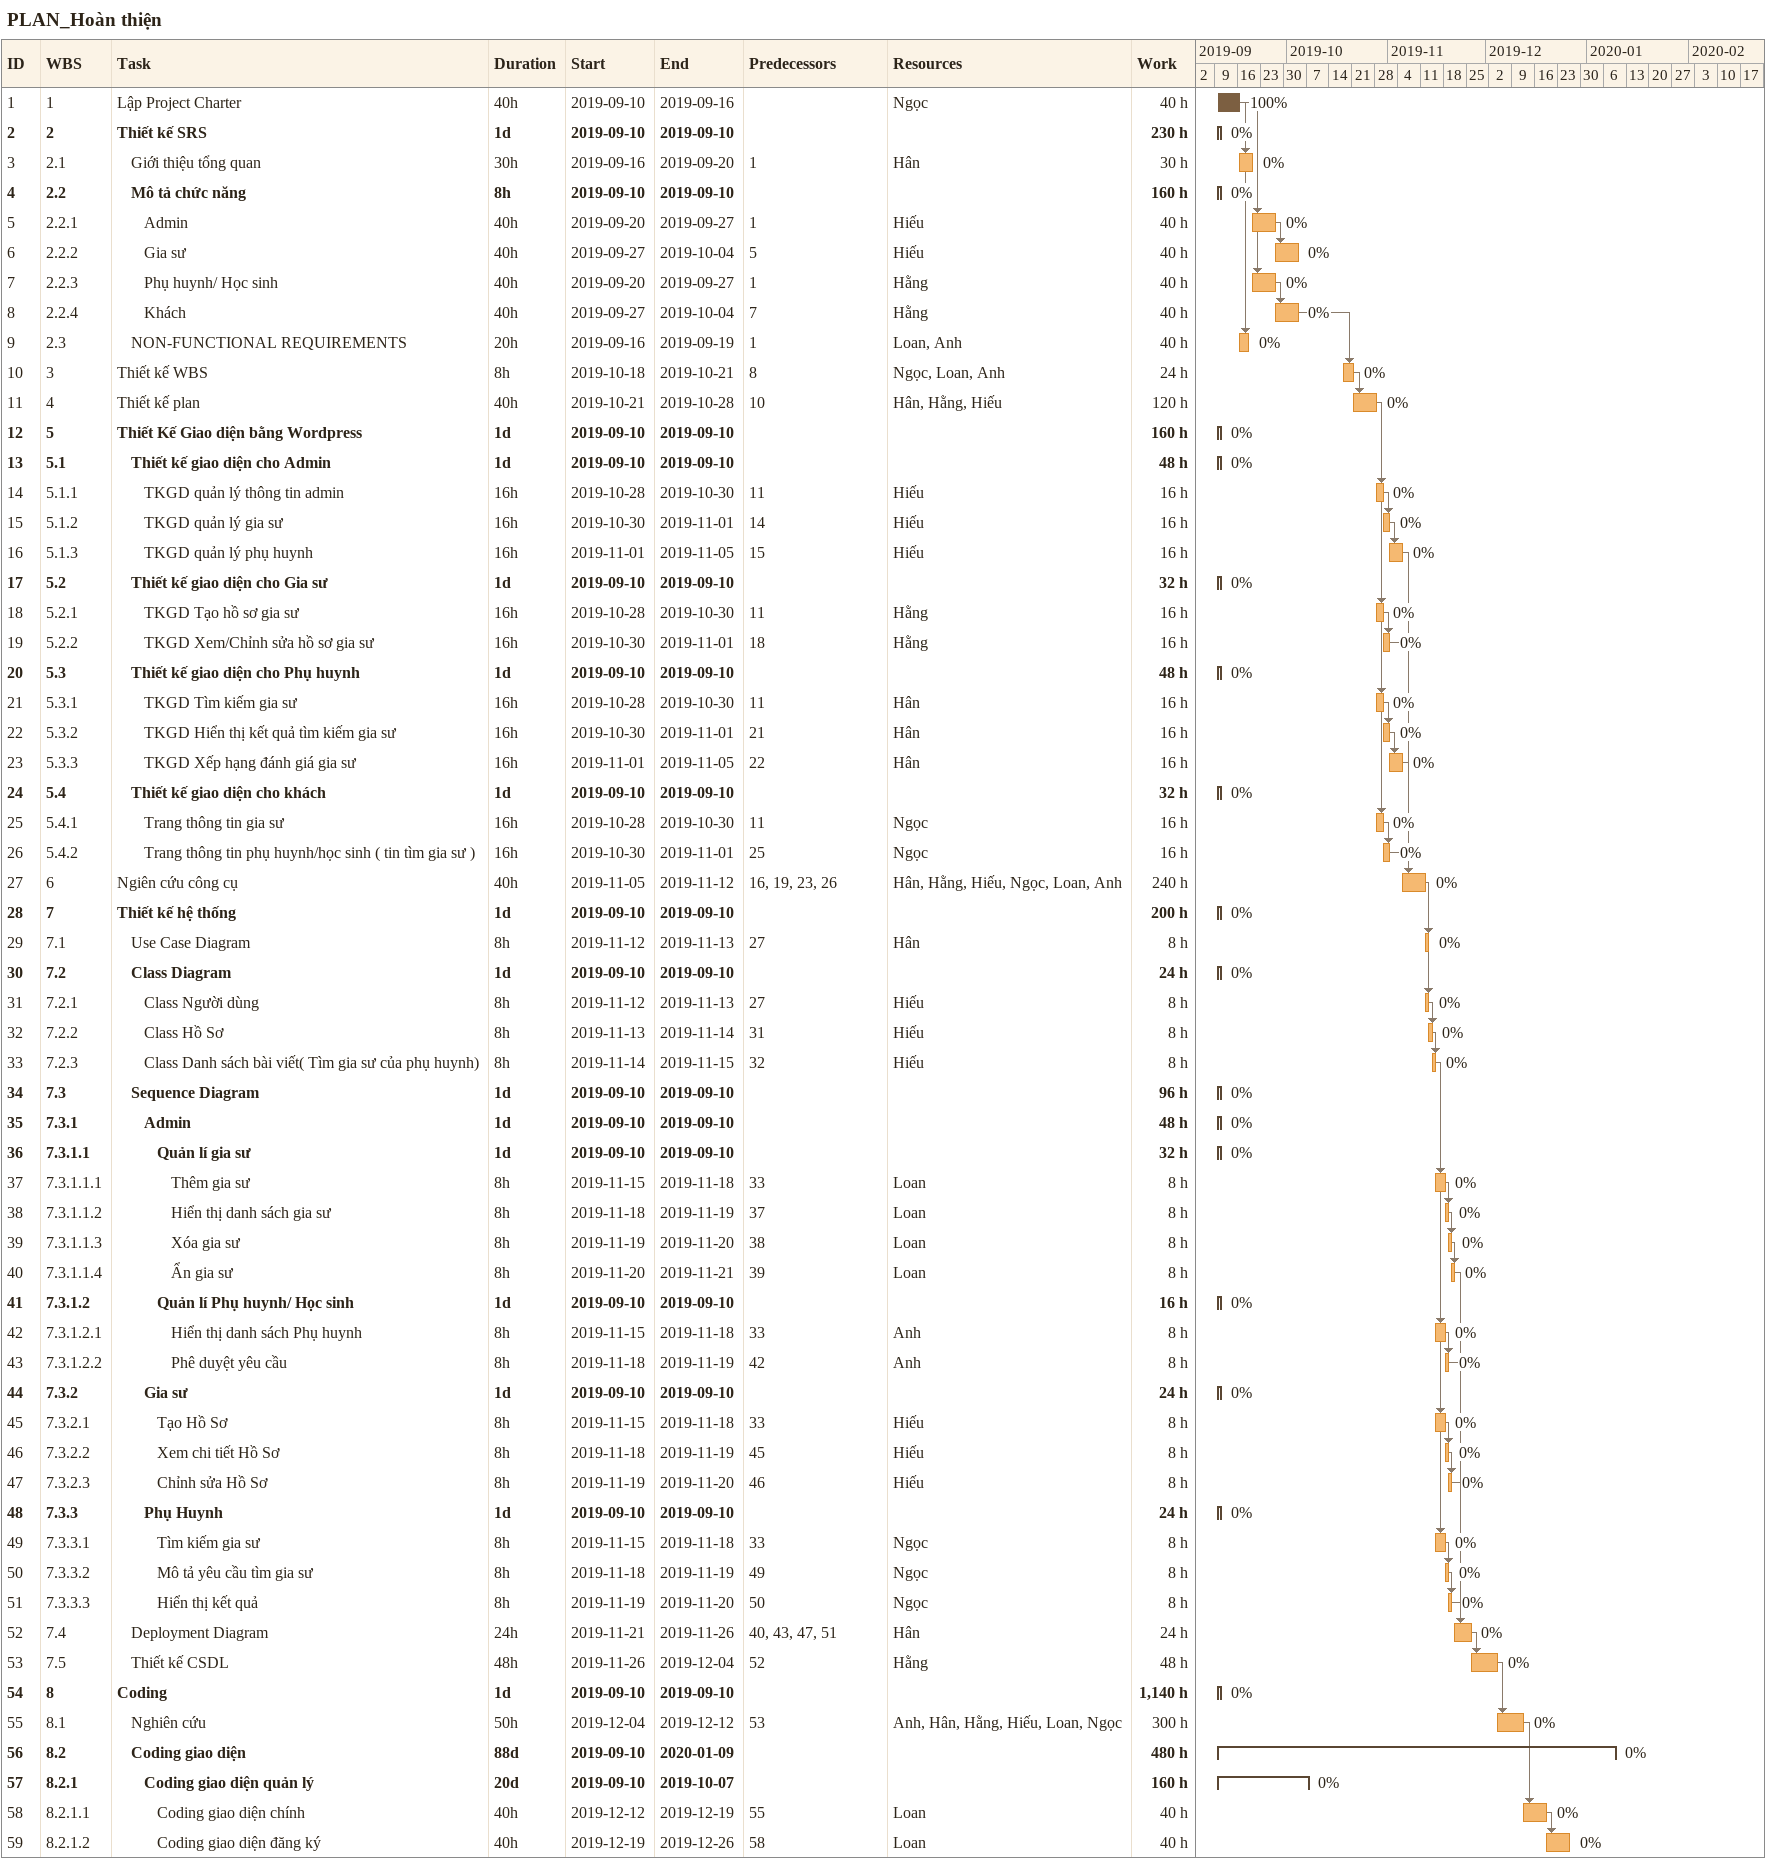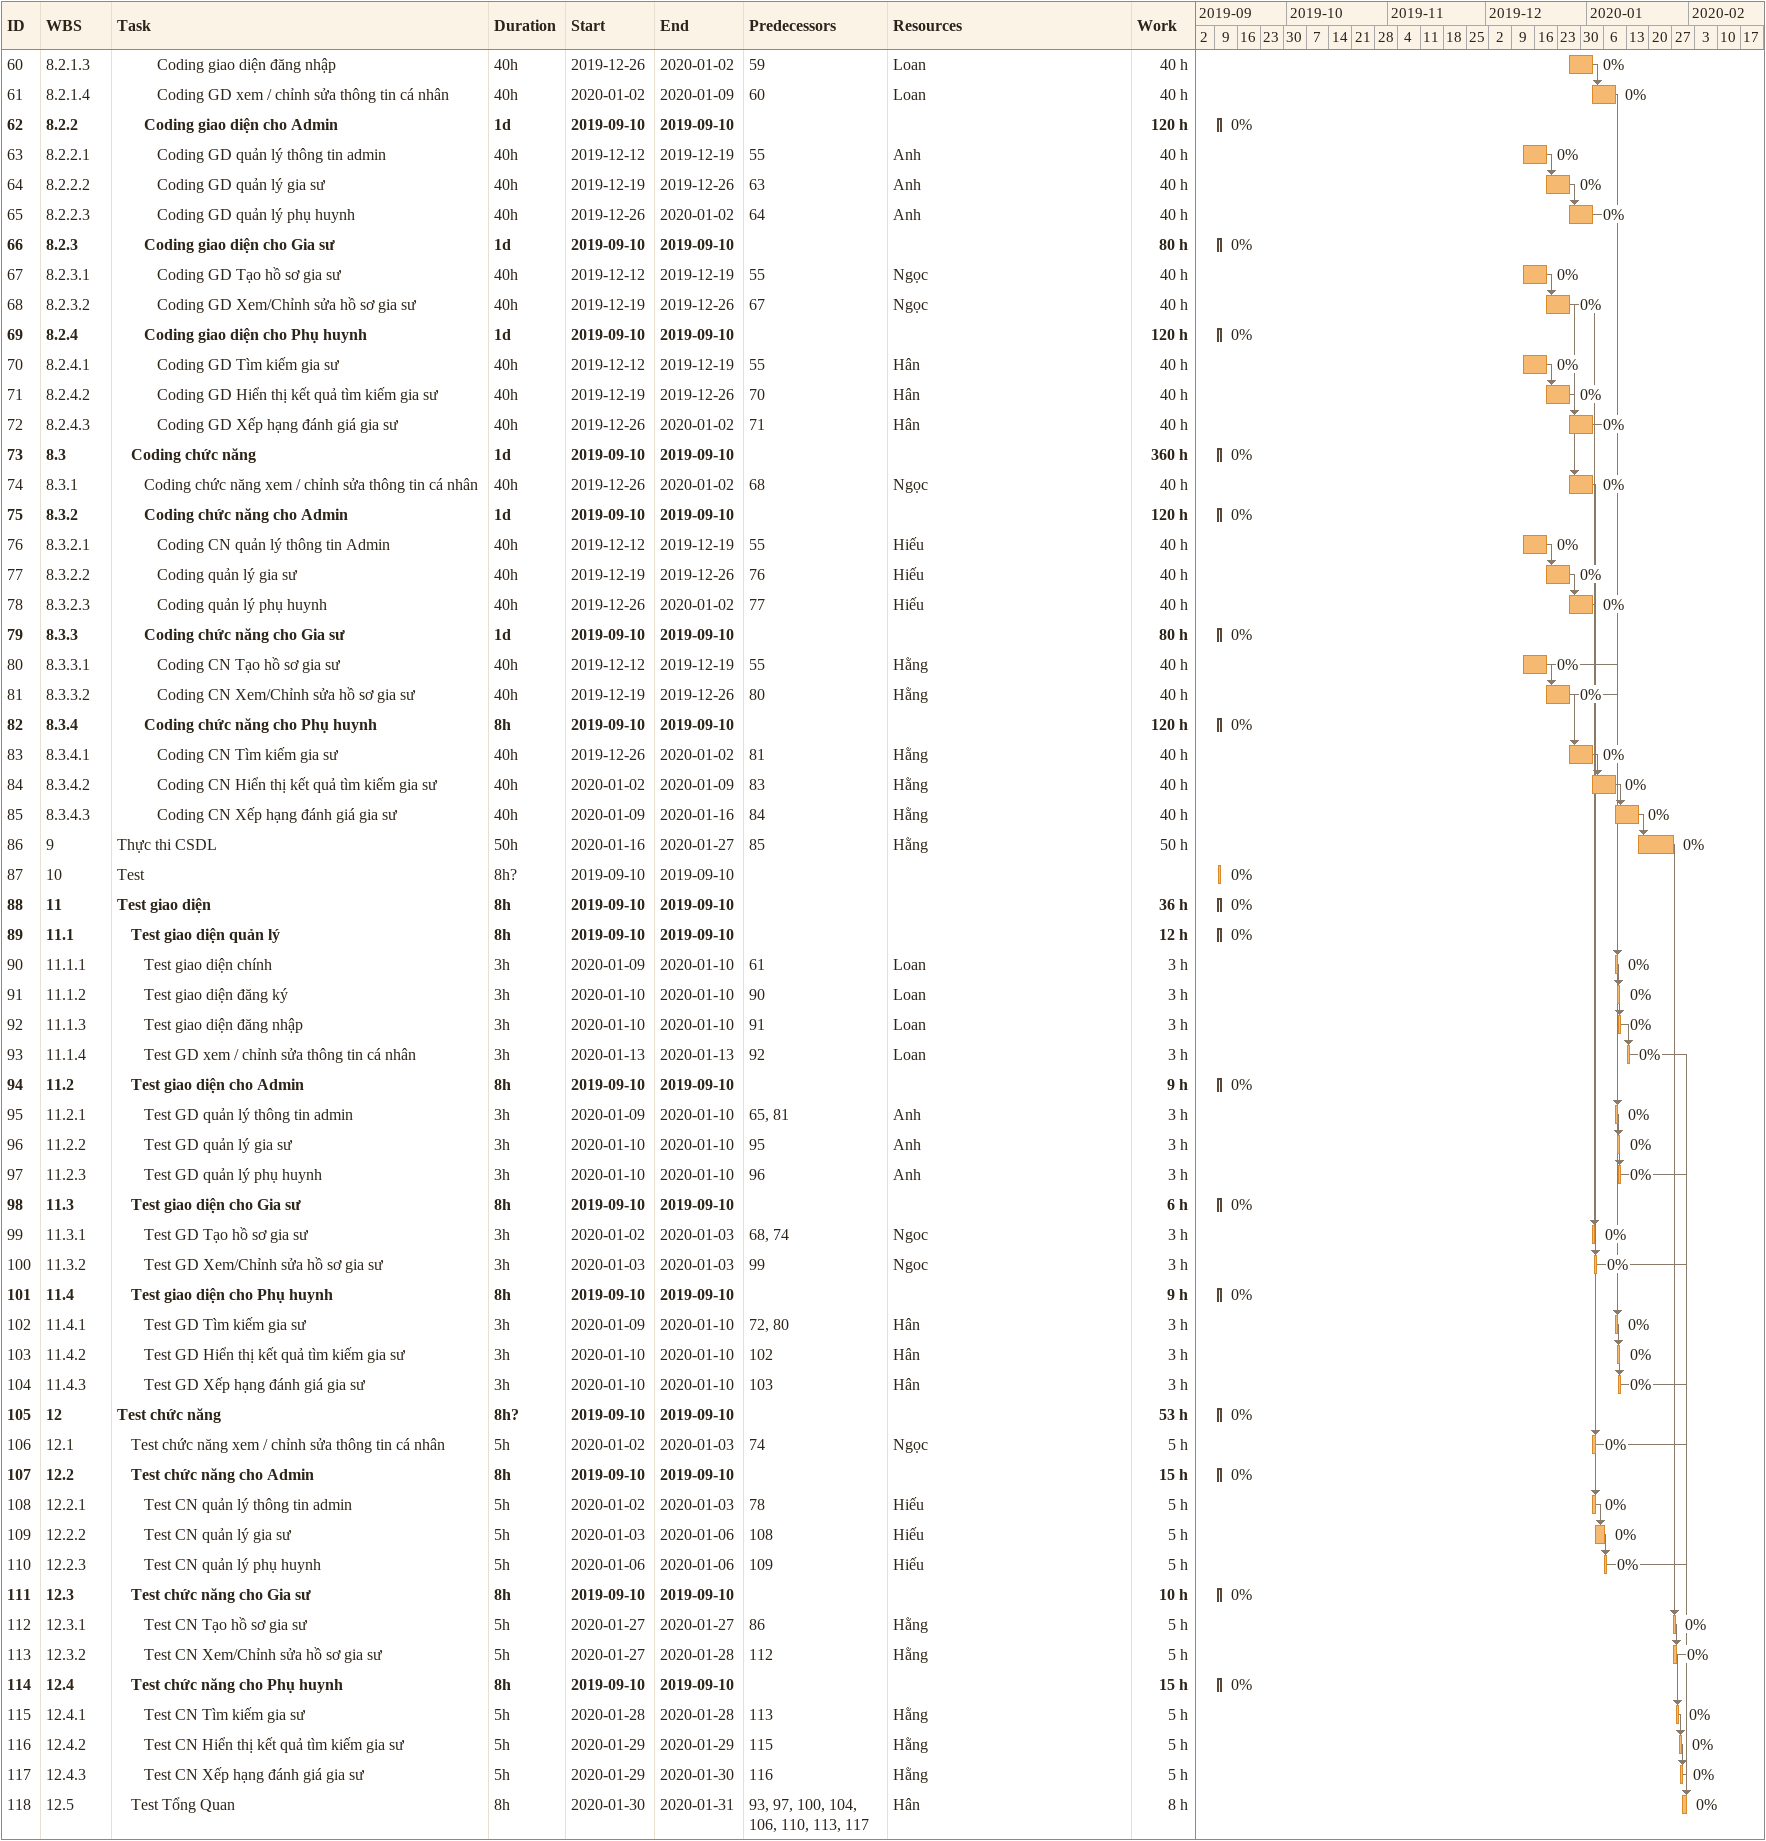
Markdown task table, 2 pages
PLAN_Hoàn thiện

| ID | WBS | Task | Duration | Start | Finish | Predecessors | Resources | % complete | Work (h) |
|---|---|---|---|---|---|---|---|---|---|
| 1 | 1 | Lập Project Charter | 40h | 2019-09-10 | 2019-09-16 |  | Ngọc | 100 | 40 |
| 2 | 2 | **Thiết kế SRS** | 1d | 2019-09-10 | 2019-09-10 |  |  | 0 | 230 |
| 3 | 2.1 | Giới thiệu tổng quan | 30h | 2019-09-16 | 2019-09-20 | 1 | Hân | 0 | 30 |
| 4 | 2.2 | **Mô tả chức năng** | 8h | 2019-09-10 | 2019-09-10 |  |  | 0 | 160 |
| 5 | 2.2.1 | Admin | 40h | 2019-09-20 | 2019-09-27 | 1 | Hiếu | 0 | 40 |
| 6 | 2.2.2 | Gia sư | 40h | 2019-09-27 | 2019-10-04 | 5 | Hiếu | 0 | 40 |
| 7 | 2.2.3 | Phụ huynh/ Học sinh | 40h | 2019-09-20 | 2019-09-27 | 1 | Hằng | 0 | 40 |
| 8 | 2.2.4 | Khách | 40h | 2019-09-27 | 2019-10-04 | 7 | Hằng | 0 | 40 |
| 9 | 2.3 | NON-FUNCTIONAL REQUIREMENTS | 20h | 2019-09-16 | 2019-09-19 | 1 | Loan, Anh | 0 | 40 |
| 10 | 3 | Thiết kế WBS | 8h | 2019-10-18 | 2019-10-21 | 8 | Ngọc, Loan, Anh | 0 | 24 |
| 11 | 4 | Thiết kế plan | 40h | 2019-10-21 | 2019-10-28 | 10 | Hân, Hằng, Hiếu | 0 | 120 |
| 12 | 5 | **Thiết Kế Giao diện bằng Wordpress** | 1d | 2019-09-10 | 2019-09-10 |  |  | 0 | 160 |
| 13 | 5.1 | **Thiết kế giao diện cho Admin** | 1d | 2019-09-10 | 2019-09-10 |  |  | 0 | 48 |
| 14 | 5.1.1 | TKGD quản lý thông tin admin | 16h | 2019-10-28 | 2019-10-30 | 11 | Hiếu | 0 | 16 |
| 15 | 5.1.2 | TKGD quản lý gia sư | 16h | 2019-10-30 | 2019-11-01 | 14 | Hiếu | 0 | 16 |
| 16 | 5.1.3 | TKGD quản lý phụ huynh | 16h | 2019-11-01 | 2019-11-05 | 15 | Hiếu | 0 | 16 |
| 17 | 5.2 | **Thiết kế giao diện cho Gia sư** | 1d | 2019-09-10 | 2019-09-10 |  |  | 0 | 32 |
| 18 | 5.2.1 | TKGD Tạo hồ sơ gia sư | 16h | 2019-10-28 | 2019-10-30 | 11 | Hằng | 0 | 16 |
| 19 | 5.2.2 | TKGD Xem/Chỉnh sửa hồ sơ gia sư | 16h | 2019-10-30 | 2019-11-01 | 18 | Hằng | 0 | 16 |
| 20 | 5.3 | **Thiết kế giao diện cho Phụ huynh** | 1d | 2019-09-10 | 2019-09-10 |  |  | 0 | 48 |
| 21 | 5.3.1 | TKGD Tìm kiếm gia sư | 16h | 2019-10-28 | 2019-10-30 | 11 | Hân | 0 | 16 |
| 22 | 5.3.2 | TKGD Hiển thị kết quả tìm kiếm gia sư | 16h | 2019-10-30 | 2019-11-01 | 21 | Hân | 0 | 16 |
| 23 | 5.3.3 | TKGD Xếp hạng đánh giá gia sư | 16h | 2019-11-01 | 2019-11-05 | 22 | Hân | 0 | 16 |
| 24 | 5.4 | **Thiết kế giao diện cho khách** | 1d | 2019-09-10 | 2019-09-10 |  |  | 0 | 32 |
| 25 | 5.4.1 | Trang thông tin gia sư | 16h | 2019-10-28 | 2019-10-30 | 11 | Ngọc | 0 | 16 |
| 26 | 5.4.2 | Trang thông tin phụ huynh/học sinh ( tin tìm gia sư ) | 16h | 2019-10-30 | 2019-11-01 | 25 | Ngọc | 0 | 16 |
| 27 | 6 | Ngiên cứu công cụ | 40h | 2019-11-05 | 2019-11-12 | 16, 19, 23, 26 | Hân, Hằng, Hiếu, Ngọc, Loan, Anh | 0 | 240 |
| 28 | 7 | **Thiết kế hệ thống** | 1d | 2019-09-10 | 2019-09-10 |  |  | 0 | 200 |
| 29 | 7.1 | Use Case Diagram | 8h | 2019-11-12 | 2019-11-13 | 27 | Hân | 0 | 8 |
| 30 | 7.2 | **Class Diagram** | 1d | 2019-09-10 | 2019-09-10 |  |  | 0 | 24 |
| 31 | 7.2.1 | Class Người dùng | 8h | 2019-11-12 | 2019-11-13 | 27 | Hiếu | 0 | 8 |
| 32 | 7.2.2 | Class Hồ Sơ | 8h | 2019-11-13 | 2019-11-14 | 31 | Hiếu | 0 | 8 |
| 33 | 7.2.3 | Class Danh sách bài viết( Tìm gia sư của phụ huynh) | 8h | 2019-11-14 | 2019-11-15 | 32 | Hiếu | 0 | 8 |
| 34 | 7.3 | **Sequence Diagram** | 1d | 2019-09-10 | 2019-09-10 |  |  | 0 | 96 |
| 35 | 7.3.1 | **Admin** | 1d | 2019-09-10 | 2019-09-10 |  |  | 0 | 48 |
| 36 | 7.3.1.1 | **Quản lí gia sư** | 1d | 2019-09-10 | 2019-09-10 |  |  | 0 | 32 |
| 37 | 7.3.1.1.1 | Thêm gia sư | 8h | 2019-11-15 | 2019-11-18 | 33 | Loan | 0 | 8 |
| 38 | 7.3.1.1.2 | Hiển thị danh sách gia sư | 8h | 2019-11-18 | 2019-11-19 | 37 | Loan | 0 | 8 |
| 39 | 7.3.1.1.3 | Xóa gia sư | 8h | 2019-11-19 | 2019-11-20 | 38 | Loan | 0 | 8 |
| 40 | 7.3.1.1.4 | Ẩn gia sư | 8h | 2019-11-20 | 2019-11-21 | 39 | Loan | 0 | 8 |
| 41 | 7.3.1.2 | **Quản lí Phụ huynh/ Học sinh** | 1d | 2019-09-10 | 2019-09-10 |  |  | 0 | 16 |
| 42 | 7.3.1.2.1 | Hiển thị danh sách Phụ huynh | 8h | 2019-11-15 | 2019-11-18 | 33 | Anh | 0 | 8 |
| 43 | 7.3.1.2.2 | Phê duyệt yêu cầu | 8h | 2019-11-18 | 2019-11-19 | 42 | Anh | 0 | 8 |
| 44 | 7.3.2 | **Gia sư** | 1d | 2019-09-10 | 2019-09-10 |  |  | 0 | 24 |
| 45 | 7.3.2.1 | Tạo Hồ Sơ | 8h | 2019-11-15 | 2019-11-18 | 33 | Hiếu | 0 | 8 |
| 46 | 7.3.2.2 | Xem chi tiết Hồ Sơ | 8h | 2019-11-18 | 2019-11-19 | 45 | Hiếu | 0 | 8 |
| 47 | 7.3.2.3 | Chỉnh sửa Hồ Sơ | 8h | 2019-11-19 | 2019-11-20 | 46 | Hiếu | 0 | 8 |
| 48 | 7.3.3 | **Phụ Huynh** | 1d | 2019-09-10 | 2019-09-10 |  |  | 0 | 24 |
| 49 | 7.3.3.1 | Tìm kiếm gia sư | 8h | 2019-11-15 | 2019-11-18 | 33 | Ngọc | 0 | 8 |
| 50 | 7.3.3.2 | Mô tả yêu cầu tìm gia sư | 8h | 2019-11-18 | 2019-11-19 | 49 | Ngọc | 0 | 8 |
| 51 | 7.3.3.3 | Hiển thị kết quả | 8h | 2019-11-19 | 2019-11-20 | 50 | Ngọc | 0 | 8 |
| 52 | 7.4 | Deployment Diagram | 24h | 2019-11-21 | 2019-11-26 | 40, 43, 47, 51 | Hân | 0 | 24 |
| 53 | 7.5 | Thiết kế CSDL | 48h | 2019-11-26 | 2019-12-04 | 52 | Hằng | 0 | 48 |
| 54 | 8 | **Coding** | 1d | 2019-09-10 | 2019-09-10 |  |  | 0 | 1140 |
| 55 | 8.1 | Nghiên cứu | 50h | 2019-12-04 | 2019-12-12 | 53 | Anh, Hân, Hằng, Hiếu, Loan, Ngọc | 0 | 300 |
| 56 | 8.2 | **Coding giao diện** | 88d | 2019-09-10 | 2020-01-09 |  |  | 0 | 480 |
| 57 | 8.2.1 | **Coding giao diện quản lý** | 20d | 2019-09-10 | 2019-10-07 |  |  | 0 | 160 |
| 58 | 8.2.1.1 | Coding giao diện chính | 40h | 2019-12-12 | 2019-12-19 | 55 | Loan | 0 | 40 |
| 59 | 8.2.1.2 | Coding giao diện đăng ký | 40h | 2019-12-19 | 2019-12-26 | 58 | Loan | 0 | 40 |
| 60 | 8.2.1.3 | Coding giao diện đăng nhập | 40h | 2019-12-26 | 2020-01-02 | 59 | Loan | 0 | 40 |
| 61 | 8.2.1.4 | Coding GD xem / chỉnh sửa thông tin cá nhân | 40h | 2020-01-02 | 2020-01-09 | 60 | Loan | 0 | 40 |
| 62 | 8.2.2 | **Coding giao diện cho Admin** | 1d | 2019-09-10 | 2019-09-10 |  |  | 0 | 120 |
| 63 | 8.2.2.1 | Coding GD quản lý thông tin admin | 40h | 2019-12-12 | 2019-12-19 | 55 | Anh | 0 | 40 |
| 64 | 8.2.2.2 | Coding GD quản lý gia sư | 40h | 2019-12-19 | 2019-12-26 | 63 | Anh | 0 | 40 |
| 65 | 8.2.2.3 | Coding GD quản lý phụ huynh | 40h | 2019-12-26 | 2020-01-02 | 64 | Anh | 0 | 40 |
| 66 | 8.2.3 | **Coding giao diện cho Gia sư** | 1d | 2019-09-10 | 2019-09-10 |  |  | 0 | 80 |
| 67 | 8.2.3.1 | Coding GD Tạo hồ sơ gia sư | 40h | 2019-12-12 | 2019-12-19 | 55 | Ngọc | 0 | 40 |
| 68 | 8.2.3.2 | Coding GD Xem/Chỉnh sửa hồ sơ gia sư | 40h | 2019-12-19 | 2019-12-26 | 67 | Ngọc | 0 | 40 |
| 69 | 8.2.4 | **Coding giao diện cho Phụ huynh** | 1d | 2019-09-10 | 2019-09-10 |  |  | 0 | 120 |
| 70 | 8.2.4.1 | Coding GD Tìm kiếm gia sư | 40h | 2019-12-12 | 2019-12-19 | 55 | Hân | 0 | 40 |
| 71 | 8.2.4.2 | Coding GD Hiển thị kết quả tìm kiếm gia sư | 40h | 2019-12-19 | 2019-12-26 | 70 | Hân | 0 | 40 |
| 72 | 8.2.4.3 | Coding GD Xếp hạng đánh giá gia sư | 40h | 2019-12-26 | 2020-01-02 | 71 | Hân | 0 | 40 |
| 73 | 8.3 | **Coding chức năng** | 1d | 2019-09-10 | 2019-09-10 |  |  | 0 | 360 |
| 74 | 8.3.1 | Coding chức năng xem / chỉnh sửa thông tin cá nhân | 40h | 2019-12-26 | 2020-01-02 | 68 | Ngọc | 0 | 40 |
| 75 | 8.3.2 | **Coding chức năng cho Admin** | 1d | 2019-09-10 | 2019-09-10 |  |  | 0 | 120 |
| 76 | 8.3.2.1 | Coding CN quản lý thông tin Admin | 40h | 2019-12-12 | 2019-12-19 | 55 | Hiếu | 0 | 40 |
| 77 | 8.3.2.2 | Coding quản lý gia sư | 40h | 2019-12-19 | 2019-12-26 | 76 | Hiếu | 0 | 40 |
| 78 | 8.3.2.3 | Coding quản lý phụ huynh | 40h | 2019-12-26 | 2020-01-02 | 77 | Hiếu | 0 | 40 |
| 79 | 8.3.3 | **Coding chức năng cho Gia sư** | 1d | 2019-09-10 | 2019-09-10 |  |  | 0 | 80 |
| 80 | 8.3.3.1 | Coding CN Tạo hồ sơ gia sư | 40h | 2019-12-12 | 2019-12-19 | 55 | Hằng | 0 | 40 |
| 81 | 8.3.3.2 | Coding CN Xem/Chỉnh sửa hồ sơ gia sư | 40h | 2019-12-19 | 2019-12-26 | 80 | Hằng | 0 | 40 |
| 82 | 8.3.4 | **Coding chức năng cho Phụ huynh** | 8h | 2019-09-10 | 2019-09-10 |  |  | 0 | 120 |
| 83 | 8.3.4.1 | Coding CN Tìm kiếm gia sư | 40h | 2019-12-26 | 2020-01-02 | 81 | Hằng | 0 | 40 |
| 84 | 8.3.4.2 | Coding CN Hiển thị kết quả tìm kiếm gia sư | 40h | 2020-01-02 | 2020-01-09 | 83 | Hằng | 0 | 40 |
| 85 | 8.3.4.3 | Coding CN Xếp hạng đánh giá gia sư | 40h | 2020-01-09 | 2020-01-16 | 84 | Hằng | 0 | 40 |
| 86 | 9 | Thực thi CSDL | 50h | 2020-01-16 | 2020-01-27 | 85 | Hằng | 0 | 50 |
| 87 | 10 | Test | 8h? | 2019-09-10 | 2019-09-10 |  |  | 0 |  |
| 88 | 11 | **Test giao diện** | 8h | 2019-09-10 | 2019-09-10 |  |  | 0 | 36 |
| 89 | 11.1 | **Test giao diện quản lý** | 8h | 2019-09-10 | 2019-09-10 |  |  | 0 | 12 |
| 90 | 11.1.1 | Test giao diện chính | 3h | 2020-01-09 | 2020-01-10 | 61 | Loan | 0 | 3 |
| 91 | 11.1.2 | Test giao diện đăng ký | 3h | 2020-01-10 | 2020-01-10 | 90 | Loan | 0 | 3 |
| 92 | 11.1.3 | Test giao diện đăng nhập | 3h | 2020-01-10 | 2020-01-10 | 91 | Loan | 0 | 3 |
| 93 | 11.1.4 | Test GD xem / chỉnh sửa thông tin cá nhân | 3h | 2020-01-13 | 2020-01-13 | 92 | Loan | 0 | 3 |
| 94 | 11.2 | **Test giao diện cho Admin** | 8h | 2019-09-10 | 2019-09-10 |  |  | 0 | 9 |
| 95 | 11.2.1 | Test GD quản lý thông tin admin | 3h | 2020-01-09 | 2020-01-10 | 65, 81 | Anh | 0 | 3 |
| 96 | 11.2.2 | Test GD quản lý gia sư | 3h | 2020-01-10 | 2020-01-10 | 95 | Anh | 0 | 3 |
| 97 | 11.2.3 | Test GD quản lý phụ huynh | 3h | 2020-01-10 | 2020-01-10 | 96 | Anh | 0 | 3 |
| 98 | 11.3 | **Test giao diện cho Gia sư** | 8h | 2019-09-10 | 2019-09-10 |  |  | 0 | 6 |
| 99 | 11.3.1 | Test GD Tạo hồ sơ gia sư | 3h | 2020-01-02 | 2020-01-03 | 68, 74 | Ngoc | 0 | 3 |
| 100 | 11.3.2 | Test GD Xem/Chỉnh sửa hồ sơ gia sư | 3h | 2020-01-03 | 2020-01-03 | 99 | Ngoc | 0 | 3 |
| 101 | 11.4 | **Test giao diện cho Phụ huynh** | 8h | 2019-09-10 | 2019-09-10 |  |  | 0 | 9 |
| 102 | 11.4.1 | Test GD Tìm kiếm gia sư | 3h | 2020-01-09 | 2020-01-10 | 72, 80 | Hân | 0 | 3 |
| 103 | 11.4.2 | Test GD Hiển thị kết quả tìm kiếm gia sư | 3h | 2020-01-10 | 2020-01-10 | 102 | Hân | 0 | 3 |
| 104 | 11.4.3 | Test GD Xếp hạng đánh giá gia sư | 3h | 2020-01-10 | 2020-01-10 | 103 | Hân | 0 | 3 |
| 105 | 12 | **Test chức năng** | 8h? | 2019-09-10 | 2019-09-10 |  |  | 0 | 53 |
| 106 | 12.1 | Test chức năng xem / chỉnh sửa thông tin cá nhân | 5h | 2020-01-02 | 2020-01-03 | 74 | Ngọc | 0 | 5 |
| 107 | 12.2 | **Test chức năng cho Admin** | 8h | 2019-09-10 | 2019-09-10 |  |  | 0 | 15 |
| 108 | 12.2.1 | Test CN quản lý thông tin admin | 5h | 2020-01-02 | 2020-01-03 | 78 | Hiếu | 0 | 5 |
| 109 | 12.2.2 | Test CN quản lý gia sư | 5h | 2020-01-03 | 2020-01-06 | 108 | Hiếu | 0 | 5 |
| 110 | 12.2.3 | Test CN quản lý phụ huynh | 5h | 2020-01-06 | 2020-01-06 | 109 | Hiếu | 0 | 5 |
| 111 | 12.3 | **Test chức năng cho Gia sư** | 8h | 2019-09-10 | 2019-09-10 |  |  | 0 | 10 |
| 112 | 12.3.1 | Test CN Tạo hồ sơ gia sư | 5h | 2020-01-27 | 2020-01-27 | 86 | Hằng | 0 | 5 |
| 113 | 12.3.2 | Test CN Xem/Chỉnh sửa hồ sơ gia sư | 5h | 2020-01-27 | 2020-01-28 | 112 | Hằng | 0 | 5 |
| 114 | 12.4 | **Test chức năng cho Phụ huynh** | 8h | 2019-09-10 | 2019-09-10 |  |  | 0 | 15 |
| 115 | 12.4.1 | Test CN Tìm kiếm gia sư | 5h | 2020-01-28 | 2020-01-28 | 113 | Hằng | 0 | 5 |
| 116 | 12.4.2 | Test CN Hiển thị kết quả tìm kiếm gia sư | 5h | 2020-01-29 | 2020-01-29 | 115 | Hằng | 0 | 5 |
| 117 | 12.4.3 | Test CN Xếp hạng đánh giá gia sư | 5h | 2020-01-29 | 2020-01-30 | 116 | Hằng | 0 | 5 |
| 118 | 12.5 | Test Tổng Quan | 8h | 2020-01-30 | 2020-01-31 | 93, 97, 100, 104, 106, 110, 113, 117 | Hân | 0 | 8 |
